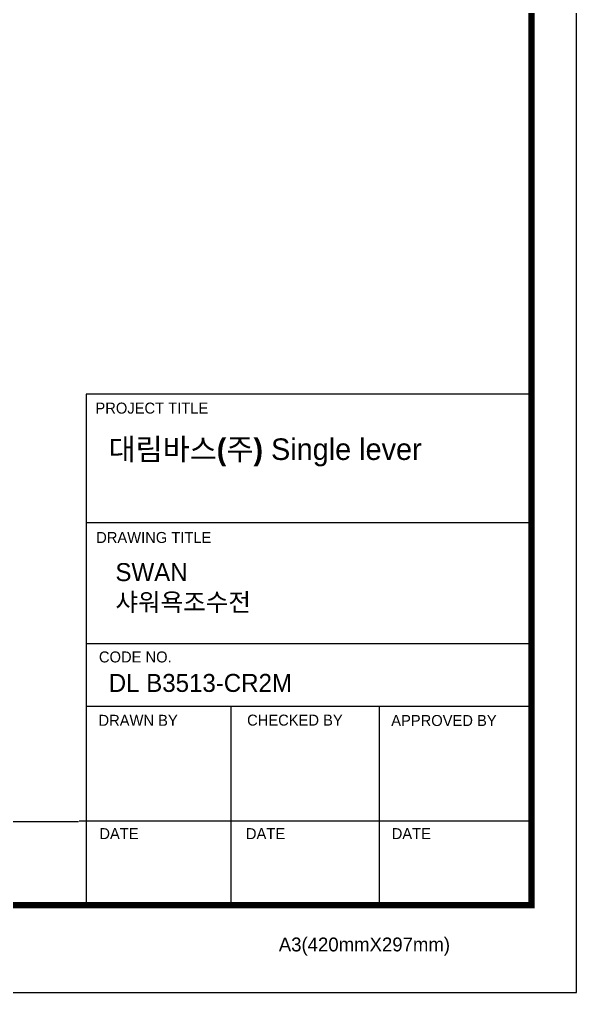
# Model space of a CAD drawing. Extents: x 900 to 2324, y -1513 to 827.
# Drawn here: x 2098.5 to 2324, y 0 to 394.2 of the extents above; entities that cross this region are included whole.
import ezdxf

# ---------------------------------------------------------------- set-up
doc = ezdxf.new("R2010")
doc.units = 0
doc.header["$LTSCALE"] = 4
doc.header["$MEASUREMENT"] = 0
doc.layers.get('0').update_dxf_attribs({"linetype": 'CONTINUOUS'})
doc.styles.add('Daelim Dimension', font='')
doc.styles.get('Daelim Dimension').set_extended_font_data('나눔고딕')

msp = doc.modelspace()

# ---------------------------------------------------------------- linework, layer by layer
at = {"color": 5, "ltscale": 40}
for p, q in [((2305.78, 242.36), (2125.44, 242.36)), ((2305.78, 190.24), (2125.44, 190.24)), ((2305.78, 190.24), (2125.44, 190.24)), ((2305.78, 141.2), (2125.44, 141.2)), ((2305.78, 141.2), (2125.44, 141.2)), ((2305.78, 115.91), (2125.44, 115.91)), ((2305.78, 115.91), (2125.44, 115.91)), ((2184.01, 115.91), (2184.01, 35.4)), ((2244.13, 115.91), (2244.13, 35.4)), ((2305.78, 69.4), (2122.59, 69.4)), ((2305.78, 69.4), (2126.84, 69.4)), ((2305.78, 35.4), (2151.22, 35.4))]:
    msp.add_line(p, q, dxfattribs=at)
at = {"color": 5, "ltscale": 0.5}
msp.add_line((2125.44, 242.36), (2125.44, 34.31), dxfattribs=at)
at = {"color": 5}
msp.add_line((1213.78, 69.28), (2122.37, 69.28), dxfattribs=at)
at = {"ltscale": 0.5}
msp.add_lwpolyline([(1195.63, 0), (2324.03, 0), (2324.03, 826.8), (1195.63, 826.8)], close=True, dxfattribs=at)
at = {"color": 5, "linetype": 'ByBlock', "lineweight": 200, "const_width": 2.6}
msp.add_lwpolyline([(1213.78, 35.4), (2305.78, 35.4), (2305.78, 807.6), (1213.78, 807.6)], close=True, dxfattribs=at)

# ---------------------------------------------------------------- texts
at = {"color": 5, "ltscale": 40, "style": 'Daelim Dimension'}
for s, height, p in [('PROJECT TITLE', 4.453, (2129.25, 234.51)), ('DRAWING TITLE', 4.453, (2129.54, 182.11)), ('CODE NO.', 4.453, (2130.66, 133.71)), ('DRAWN BY', 4.453, (2130.48, 108.04)), ('CHECKED BY', 4.453, (2190.65, 108.12)), ('APPROVED BY', 4.453, (2249, 107.97)), ('DATE', 4.453, (2130.83, 62.14)), ('DATE', 4.453, (2190.17, 62.14)), ('DATE', 4.453, (2249.2, 62.14)), ('A3(420mmX297mm)', 5.6201, (2203.48, 16.66))]:
    msp.add_text(s, height=height, dxfattribs=at).set_placement(p)
at = {"attachment_point": 1, "style": 'Daelim Dimension'}
for s, insert, char_height, width in [('{\\fPretendard Variable SemiBold|b0|i0|c129|p2;\\C7;대림바스(주)} Single lever', (2134.55, 224.46), 8.7291, 140.2959), (' SWAN\\P 샤워욕조수전 ', (2134.63, 173.94), 7.287, 122.6352), ('DL B3513-CR2M', (2134.63, 129.06), 7.2871, 122.6352)]:
    msp.add_mtext(s, dxfattribs=dict(at, insert=insert, char_height=char_height, width=width))

doc.saveas('drawing.dxf')
